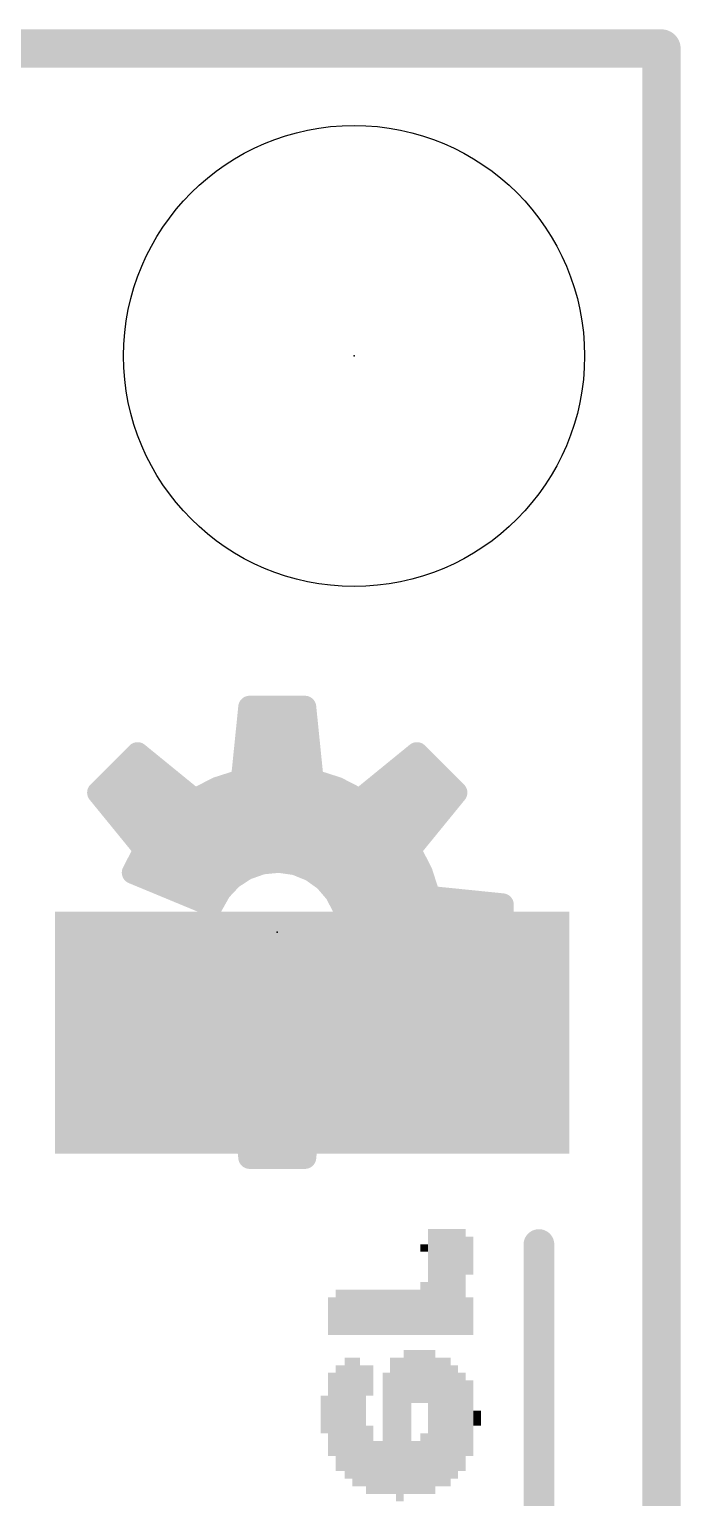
# Model space of a CAD drawing. Extents: x -30.7 to 55.9, y -16 to 25.5.
# Drawn here: x 21.22 to 25.53, y 15.82 to 25.53 of the extents above; entities that cross this region are included whole.
import ezdxf

# ---------------------------------------------------------------- set-up
doc = ezdxf.new("R2010")
doc.units = 0
for name, color, linetype in [('1', 12, 'CONTINUOUS'), ('16', 53, 'CONTINUOUS'), ('20', 53, 'CONTINUOUS'), ('21', 41, 'CONTINUOUS'), ('22', 40, 'CONTINUOUS'), ('23', 53, 'CONTINUOUS'), ('24', 53, 'CONTINUOUS')]:
    doc.layers.add(name, color=color, linetype=linetype)

# ---------------------------------------------------------------- blocks, each defined once
blk = doc.blocks.new('RECT')
blk.add_solid([(-0.5, -0.5), (0.5, -0.5), (-0.5, 0.5), (0.5, 0.5)])

msp = doc.modelspace()

# ---------------------------------------------------------------- linework, layer by layer
at = {"layer": '1', "const_width": 0.254}
for points in [[(25.4, 25.4), (0, 25.4)], [(25.4, 0), (25.4, 25.4)]]:
    msp.add_lwpolyline(points, dxfattribs=at)
at = {"layer": '1', "const_width": 0.127}
for points in [[(25.4635, 25.4, 1), (25.3365, 25.4)], [(25.4, 25.3365, 1), (25.4, 25.4635)]]:
    msp.add_lwpolyline(points, format="xyb", dxfattribs=at)
at = {"layer": '16', "const_width": 0.254}
for points in [[(25.4, 25.4), (0, 25.4)], [(25.4, 0), (25.4, 25.4)]]:
    msp.add_lwpolyline(points, dxfattribs=at)
at = {"layer": '16', "const_width": 0.127}
for points in [[(25.4635, 25.4, 1), (25.3365, 25.4)], [(25.4, 25.3365, 1), (25.4, 25.4635)]]:
    msp.add_lwpolyline(points, format="xyb", dxfattribs=at)
at = {"layer": '20', "const_width": 0.2032}
for points in [[(0, 25.4), (25.4, 25.4)], [(25.4, 25.4), (25.4, 0)]]:
    msp.add_lwpolyline(points, dxfattribs=at)
at = {"layer": '20', "const_width": 0.1016}
for points in [[(25.4508, 25.4, 1), (25.3492, 25.4)], [(25.4, 25.3492, 1), (25.4, 25.4508)]]:
    msp.add_lwpolyline(points, format="xyb", dxfattribs=at)
at = {"layer": '20'}
msp.add_circle((23.368, 23.368), 1.524, dxfattribs=at)
at = {"layer": '21', "const_width": 0.2032}
msp.add_lwpolyline([(24.59, 13.494), (24.59, 17.494)], dxfattribs=at)
at = {"layer": '21', "const_width": 0.1016}
msp.add_lwpolyline([(24.6408, 17.494, 1), (24.5392, 17.494)], format="xyb", dxfattribs=at)
at = {"layer": '22', "const_width": 0.15}
for points in [[(22.628, 20.5629), (22.6772, 21.0468)], [(22.6724, 21), (23.0476, 21)], [(22.6772, 21.0468), (23.0428, 21.0468)], [(23.0428, 21.0468), (23.092, 20.5629)], [(22.6572, 20.85), (23.0628, 20.85)], [(21.678, 20.4815), (21.9365, 20.74)], [(21.8965, 20.7), (21.9856, 20.7)], [(21.9365, 20.74), (22.3135, 20.4326)], [(22.6419, 20.7), (23.0781, 20.7)], [(23.4065, 20.4326), (23.7835, 20.74)], [(23.7344, 20.7), (23.8235, 20.7)], [(23.7835, 20.74), (24.042, 20.4815)], [(21.7465, 20.55), (22.1695, 20.55)], [(22.3135, 20.4326), (22.4653, 20.5108)], [(22.4653, 20.5108), (22.628, 20.5629)], [(22.5877, 20.55), (23.1323, 20.55)], [(23.092, 20.5629), (23.2547, 20.5108)], [(23.2547, 20.5108), (23.4065, 20.4326)], [(23.5505, 20.55), (23.9735, 20.55)], [(21.9854, 20.1045), (21.678, 20.4815)], [(24.042, 20.4815), (23.7346, 20.1045)], [(21.7445, 20.4), (23.9755, 20.4)], [(21.8668, 20.25), (23.8532, 20.25)], [(21.9072, 19.9527), (21.9854, 20.1045)], [(21.9831, 20.1), (23.7369, 20.1)], [(22.8702, 20.0265), (22.7585, 20.0156)], [(22.9813, 20.0107), (22.8702, 20.0265)], [(23.7346, 20.1045), (23.8128, 19.9527)], [(22.4269, 19.7374), (21.9072, 19.9527)], [(21.9137, 19.95), (22.6092, 19.95)], [(22.6527, 19.9783), (22.5587, 19.917)], [(22.7585, 20.0156), (22.6527, 19.9783)], [(23.0854, 19.9688), (22.9813, 20.0107)], [(23.1766, 19.9035), (23.0854, 19.9688)], [(23.1117, 19.95), (23.8137, 19.95)], [(23.8128, 19.9527), (23.8649, 19.79)], [(22.482, 19.8352), (22.4269, 19.7374)], [(22.5587, 19.917), (22.482, 19.8352)], [(23.2496, 19.8183), (23.1766, 19.9035)], [(22.2758, 19.8), (22.4622, 19.8)], [(23.3004, 19.7182), (23.2496, 19.8183)], [(23.2589, 19.8), (23.8617, 19.8)], [(23.8649, 19.79), (24.3488, 19.7408)], [(24.3488, 19.7408), (24.3488, 19.3752)], [(23.3258, 19.609), (23.3004, 19.7182)], [(23.3163, 19.65), (24.3488, 19.65)], [(23.3246, 19.4968), (23.3258, 19.609)], [(23.2968, 19.3881), (23.3246, 19.4968)], [(23.3247, 19.5), (24.3488, 19.5)], [(21.9072, 19.1633), (22.4269, 19.3786)], [(22.3579, 19.35), (22.4429, 19.35)], [(22.4269, 19.3786), (22.4807, 19.2824)], [(23.2439, 19.2891), (23.2968, 19.3881)], [(23.2764, 19.35), (24.101, 19.35)], [(24.3488, 19.3752), (23.8649, 19.326)], [(22.4807, 19.2824), (22.5555, 19.2015)], [(23.169, 19.2056), (23.2439, 19.2891)], [(23.8649, 19.326), (23.8128, 19.1633)], [(21.9854, 19.0115), (21.9072, 19.1633)], [(21.9958, 19.2), (22.5578, 19.2)], [(22.5555, 19.2015), (22.6472, 19.1403)], [(23.0764, 19.1422), (23.169, 19.2056)], [(23.1609, 19.2), (23.8246, 19.2)], [(23.8128, 19.1633), (23.7346, 19.0115)], [(21.9656, 19.05), (23.7544, 19.05)], [(22.6472, 19.1403), (22.7506, 19.1021)], [(22.7506, 19.1021), (22.86, 19.0892)], [(22.86, 19.0892), (22.9714, 19.1027)], [(22.9714, 19.1027), (23.0764, 19.1422)], [(21.678, 18.6345), (21.9854, 19.0115)], [(23.7346, 19.0115), (24.042, 18.6345)], [(21.8945, 18.9), (23.8255, 18.9)], [(21.7722, 18.75), (23.9478, 18.75)], [(22.3135, 18.6834), (21.9365, 18.376)], [(22.4653, 18.6052), (22.3135, 18.6834)], [(23.4065, 18.6834), (23.2547, 18.6052)], [(23.7835, 18.376), (23.4065, 18.6834)], [(21.9365, 18.376), (21.678, 18.6345)], [(21.7125, 18.6), (22.2112, 18.6)], [(22.628, 18.5531), (22.4653, 18.6052)], [(22.4815, 18.6), (23.2385, 18.6)], [(23.2547, 18.6052), (23.092, 18.5531)], [(23.5088, 18.6), (24.0075, 18.6)], [(24.042, 18.6345), (23.7835, 18.376)], [(22.6772, 18.0692), (22.628, 18.5531)], [(23.092, 18.5531), (23.0428, 18.0692)], [(21.8625, 18.45), (22.0273, 18.45)], [(22.6385, 18.45), (23.0815, 18.45)], [(23.6927, 18.45), (23.8575, 18.45)], [(22.6537, 18.3), (23.0663, 18.3)], [(22.669, 18.15), (23.051, 18.15)], [(23.0428, 18.0692), (22.6772, 18.0692)]]:
    msp.add_lwpolyline(points, dxfattribs=at)
at = {"layer": '22', "const_width": 0.075}
for points in [[(22.6724, 21.0375, 1), (22.6724, 20.9625)], [(22.6772, 21.0843, 1), (22.6772, 21.0093)], [(22.7145, 21.043, 1), (22.6399, 21.0506)], [(23.0801, 21.0506, 1), (23.0055, 21.043)], [(23.0428, 21.0093, 1), (23.0428, 21.0843)], [(23.0476, 20.9625, 1), (23.0476, 21.0375)], [(22.6572, 20.8875, 1), (22.6572, 20.8125)], [(23.0628, 20.8125, 1), (23.0628, 20.8875)], [(21.8965, 20.7375, 1), (21.8965, 20.6625)], [(21.9602, 20.7691, 1), (21.9128, 20.7109)], [(21.963, 20.7135, 1), (21.91, 20.7665)], [(21.9856, 20.6625, 1), (21.9856, 20.7375)], [(22.6419, 20.7375, 1), (22.6419, 20.6625)], [(23.0781, 20.6625, 1), (23.0781, 20.7375)], [(23.7344, 20.7375, 1), (23.7344, 20.6625)], [(23.81, 20.7665, 1), (23.757, 20.7135)], [(23.8072, 20.7109, 1), (23.7598, 20.7691)], [(23.8235, 20.6625, 1), (23.8235, 20.7375)], [(21.7465, 20.5875, 1), (21.7465, 20.5125)], [(22.1695, 20.5125, 1), (22.1695, 20.5875)], [(22.4539, 20.5465, 1), (22.4768, 20.4751)], [(22.4825, 20.4775, 1), (22.4482, 20.5442)], [(22.5877, 20.5875, 1), (22.5877, 20.5125)], [(22.5907, 20.5667, 1), (22.6653, 20.5591)], [(22.6394, 20.5272, 1), (22.6166, 20.5986)], [(23.1034, 20.5986, 1), (23.0806, 20.5272)], [(23.0547, 20.5591, 1), (23.1293, 20.5667)], [(23.1323, 20.5125, 1), (23.1323, 20.5875)], [(23.2718, 20.5442, 1), (23.2375, 20.4775)], [(23.2432, 20.4751, 1), (23.2661, 20.5465)], [(23.5505, 20.5875, 1), (23.5505, 20.5125)], [(23.9735, 20.5125, 1), (23.9735, 20.5875)], [(21.7071, 20.5052, 1), (21.6489, 20.4578)], [(21.6515, 20.508, 1), (21.7045, 20.455)], [(22.2963, 20.4659, 1), (22.3307, 20.3993)], [(22.2898, 20.4035, 1), (22.3372, 20.4617)], [(23.3828, 20.4617, 1), (23.4302, 20.4035)], [(23.3893, 20.3993, 1), (23.4237, 20.4659)], [(24.0711, 20.4578, 1), (24.0129, 20.5052)], [(24.0155, 20.455, 1), (24.0685, 20.508)], [(21.7445, 20.4375, 1), (21.7445, 20.3625)], [(23.9755, 20.3625, 1), (23.9755, 20.4375)], [(21.8668, 20.2875, 1), (21.8668, 20.2125)], [(23.8532, 20.2125, 1), (23.8532, 20.2875)], [(21.9831, 20.1375, 1), (21.9831, 20.0625)], [(22.0187, 20.0873, 1), (21.9521, 20.1217)], [(21.9563, 20.0808, 1), (22.0145, 20.1282)], [(22.8755, 20.0637, 1), (22.8649, 19.9894)], [(22.8738, 19.9892, 1), (22.8665, 20.0639)], [(23.7679, 20.1217, 1), (23.7013, 20.0873)], [(23.7055, 20.1282, 1), (23.7637, 20.0808)], [(23.7369, 20.0625, 1), (23.7369, 20.1375)], [(21.9216, 19.9873, 1), (21.8928, 19.9181)], [(21.8739, 19.9699, 1), (21.9405, 19.9355)], [(21.9137, 19.9875, 1), (21.9137, 19.9125)], [(22.6092, 19.9125, 1), (22.6092, 19.9875)], [(22.6402, 20.0137, 1), (22.6651, 19.943)], [(22.6731, 19.9469, 1), (22.6322, 20.0098)], [(22.7548, 20.0529, 1), (22.7622, 19.9782)], [(22.771, 19.9802, 1), (22.7461, 20.0509)], [(22.9952, 20.0455, 1), (22.9673, 19.9759)], [(22.976, 19.9735, 1), (22.9866, 20.0478)], [(23.1072, 19.9993, 1), (23.0635, 19.9384)], [(23.0714, 19.9341, 1), (23.0994, 20.0036)], [(23.1117, 19.9875, 1), (23.1117, 19.9125)], [(23.8485, 19.9641, 1), (23.7771, 19.9412)], [(23.7795, 19.9355, 1), (23.8462, 19.9698)], [(23.8137, 19.9125, 1), (23.8137, 19.9875)], [(22.4546, 19.8608, 1), (22.5093, 19.8095)], [(22.5146, 19.8168, 1), (22.4493, 19.8536)], [(22.5382, 19.9485, 1), (22.5792, 19.8856)], [(22.586, 19.8914, 1), (22.5313, 19.9427)], [(23.205, 19.9279, 1), (23.1481, 19.8791)], [(23.1547, 19.873, 1), (23.1984, 19.934)], [(22.2758, 19.8375, 1), (22.2758, 19.7625)], [(22.4125, 19.7028, 1), (22.4413, 19.772)], [(22.4622, 19.7625, 1), (22.4622, 19.8375)], [(23.2831, 19.8353, 1), (23.2162, 19.8014)], [(23.2212, 19.7939, 1), (23.2781, 19.8427)], [(23.2589, 19.8375, 1), (23.2589, 19.7625)], [(23.8687, 19.8273, 1), (23.8611, 19.7527)], [(23.8292, 19.7786, 1), (23.9006, 19.8014)], [(23.8617, 19.7625, 1), (23.8617, 19.8375)], [(24.3863, 19.7408, 1), (24.3113, 19.7408)], [(24.345, 19.7035, 1), (24.3526, 19.7781)], [(22.3942, 19.7558, 1), (22.4596, 19.719)], [(23.3369, 19.7268, 1), (23.2638, 19.7097)], [(23.2669, 19.7013, 1), (23.3338, 19.7352)], [(23.3163, 19.6875, 1), (23.3163, 19.6125)], [(24.3488, 19.6125, 1), (24.3488, 19.6875)], [(23.3633, 19.6086, 1), (23.2883, 19.6094)], [(23.2893, 19.6005, 1), (23.3624, 19.6175)], [(23.2871, 19.4972, 1), (23.3621, 19.4964)], [(23.3247, 19.5375, 1), (23.3247, 19.4625)], [(23.3609, 19.4875, 1), (23.2883, 19.5061)], [(24.3488, 19.4625, 1), (24.3488, 19.5375)], [(22.3579, 19.3875, 1), (22.3579, 19.3125)], [(22.4596, 19.3969, 1), (22.3942, 19.3603)], [(22.4413, 19.344, 1), (22.4125, 19.4132)], [(22.4429, 19.3125, 1), (22.4429, 19.3875)], [(23.2764, 19.3875, 1), (23.2764, 19.3125)], [(23.2604, 19.3974, 1), (23.3331, 19.3788)], [(23.3298, 19.3704, 1), (23.2637, 19.4058)], [(24.101, 19.3125, 1), (24.101, 19.3875)], [(24.3113, 19.3752, 1), (24.3863, 19.3752)], [(24.3526, 19.3379, 1), (24.345, 19.4125)], [(22.5083, 19.3079, 1), (22.4532, 19.257)], [(22.448, 19.2641, 1), (22.5135, 19.3008)], [(23.2108, 19.3068, 1), (23.277, 19.2714)], [(23.2718, 19.2641, 1), (23.216, 19.3141)], [(23.8611, 19.3633, 1), (23.8687, 19.2887)], [(23.9006, 19.3146, 1), (23.8292, 19.3374)], [(21.9405, 19.1805, 1), (21.8739, 19.1461)], [(21.8928, 19.1979, 1), (21.9216, 19.1287)], [(21.9958, 19.2375, 1), (21.9958, 19.1625)], [(22.5764, 19.2327, 1), (22.5347, 19.1703)], [(22.528, 19.1761, 1), (22.5831, 19.227)], [(22.5578, 19.1625, 1), (22.5578, 19.2375)], [(23.1609, 19.2375, 1), (23.1609, 19.1625)], [(23.1411, 19.2306, 1), (23.1969, 19.1805)], [(23.1902, 19.1746, 1), (23.1478, 19.2365)], [(23.8462, 19.1462, 1), (23.7795, 19.1805)], [(23.8246, 19.1625, 1), (23.8246, 19.2375)], [(21.9656, 19.0875, 1), (21.9656, 19.0125)], [(22.6601, 19.1755, 1), (22.6342, 19.1051)], [(22.6263, 19.1091, 1), (22.668, 19.1715)], [(22.755, 19.1394, 1), (22.7462, 19.0649)], [(22.7376, 19.067, 1), (22.7635, 19.1373)], [(22.8555, 19.1264, 1), (22.8645, 19.052)], [(22.8556, 19.052, 1), (22.8644, 19.1264)], [(22.9582, 19.1377, 1), (22.9846, 19.0676)], [(22.9759, 19.0654, 1), (22.9669, 19.1399)], [(23.0552, 19.1731, 1), (23.0976, 19.1112)], [(23.0896, 19.1071, 1), (23.0632, 19.1773)], [(23.7544, 19.0125, 1), (23.7544, 19.0875)], [(23.7771, 19.1748, 1), (23.8485, 19.1519)], [(21.9521, 18.9943, 1), (22.0187, 19.0287)], [(22.0145, 18.9878, 1), (21.9563, 19.0352)], [(23.7637, 19.0352, 1), (23.7055, 18.9878)], [(23.7013, 19.0287, 1), (23.7679, 18.9943)], [(21.8945, 18.9375, 1), (21.8945, 18.8625)], [(23.8255, 18.8625, 1), (23.8255, 18.9375)], [(21.7722, 18.7875, 1), (21.7722, 18.7125)], [(22.3307, 18.7167, 1), (22.2963, 18.6501)], [(22.3372, 18.6543, 1), (22.2898, 18.7125)], [(23.4302, 18.7125, 1), (23.3828, 18.6543)], [(23.4237, 18.6501, 1), (23.3893, 18.7167)], [(23.9478, 18.7125, 1), (23.9478, 18.7875)], [(21.7045, 18.661, 1), (21.6515, 18.608)], [(21.6489, 18.6582, 1), (21.7071, 18.6108)], [(21.7125, 18.6375, 1), (21.7125, 18.5625)], [(22.2112, 18.5625, 1), (22.2112, 18.6375)], [(22.4768, 18.6409, 1), (22.4539, 18.5695)], [(22.4815, 18.6375, 1), (22.4815, 18.5625)], [(22.4482, 18.5718, 1), (22.4825, 18.6385)], [(23.2375, 18.6385, 1), (23.2718, 18.5718)], [(23.2385, 18.5625, 1), (23.2385, 18.6375)], [(23.2661, 18.5695, 1), (23.2432, 18.6409)], [(23.5088, 18.6375, 1), (23.5088, 18.5625)], [(24.0075, 18.5625, 1), (24.0075, 18.6375)], [(24.0129, 18.6108, 1), (24.0711, 18.6582)], [(24.0685, 18.608, 1), (24.0155, 18.661)], [(22.6653, 18.5569, 1), (22.5907, 18.5493)], [(22.6166, 18.5174, 1), (22.6394, 18.5888)], [(23.0806, 18.5888, 1), (23.1034, 18.5174)], [(23.1293, 18.5493, 1), (23.0547, 18.5569)], [(21.8625, 18.4875, 1), (21.8625, 18.4125)], [(21.9128, 18.4051, 1), (21.9602, 18.3469)], [(22.0273, 18.4125, 1), (22.0273, 18.4875)], [(22.6385, 18.4875, 1), (22.6385, 18.4125)], [(23.0815, 18.4125, 1), (23.0815, 18.4875)], [(23.6927, 18.4875, 1), (23.6927, 18.4125)], [(23.7598, 18.3469, 1), (23.8072, 18.4051)], [(23.8575, 18.4125, 1), (23.8575, 18.4875)], [(21.91, 18.3495, 1), (21.963, 18.4025)], [(22.6537, 18.3375, 1), (22.6537, 18.2625)], [(23.0663, 18.2625, 1), (23.0663, 18.3375)], [(23.757, 18.4025, 1), (23.81, 18.3495)], [(22.669, 18.1875, 1), (22.669, 18.1125)], [(23.051, 18.1125, 1), (23.051, 18.1875)], [(22.6772, 18.1067, 1), (22.6772, 18.0317)], [(22.6399, 18.0654, 1), (22.7145, 18.073)], [(23.0055, 18.073, 1), (23.0801, 18.0654)], [(23.0428, 18.0317, 1), (23.0428, 18.1067)]]:
    msp.add_lwpolyline(points, format="xyb", dxfattribs=at)
at = {"layer": '23'}
msp.add_point((23.368, 23.368), dxfattribs=at)
at = {"layer": '24'}
msp.add_point((22.86, 19.558), dxfattribs=at)

# ---------------------------------------------------------------- block references
at = {"layer": '1', "xscale": 3.4, "yscale": 1.6}
msp.add_blockref('RECT', (23.09, 18.894), dxfattribs=at)
at = {"layer": '22', "rotation": 90}
for p, xscale, yscale in [((23.881, 17.246), 0.7, 0.05), ((23.931, 17.246), 0.7, 0.05), ((23.981, 17.246), 0.7, 0.05), ((24.031, 17.246), 0.7, 0.05), ((24.081, 17.246), 0.7, 0.05), ((23.831, 17.471), 0.05, 0.05), ((24.131, 17.421), 0.25, 0.05), ((23.276, 17.046), 0.3, 0.06), ((23.331, 17.046), 0.3, 0.05), ((23.381, 17.046), 0.3, 0.05), ((23.421, 17.046), 0.3, 0.05), ((23.471, 17.046), 0.3, 0.05), ((23.526, 17.046), 0.3, 0.06), ((23.581, 17.046), 0.3, 0.05), ((23.631, 17.046), 0.3, 0.05), ((23.671, 17.046), 0.3, 0.05), ((23.721, 17.046), 0.3, 0.05), ((23.776, 17.046), 0.3, 0.06), ((23.831, 17.071), 0.35, 0.05), ((23.221, 17.021), 0.25, 0.05), ((24.131, 17.021), 0.25, 0.05), ((23.721, 16.321), 0.95, 0.05), ((23.776, 16.621), 0.35, 0.06), ((23.831, 16.621), 0.35, 0.05), ((23.881, 16.321), 0.95, 0.05), ((23.276, 16.346), 0.7, 0.06), ((23.331, 16.346), 0.8, 0.05), ((23.381, 16.321), 0.85, 0.05), ((23.421, 16.296), 0.8, 0.05), ((23.471, 16.596), 0.2, 0.05), ((23.631, 16.296), 0.9, 0.05), ((23.671, 16.271), 0.95, 0.05), ((23.931, 16.321), 0.85, 0.05), ((23.981, 16.321), 0.85, 0.05), ((24.031, 16.321), 0.75, 0.05), ((23.221, 16.371), 0.55, 0.05), ((23.581, 16.246), 0.8, 0.05), ((24.081, 16.321), 0.65, 0.05), ((24.131, 16.346), 0.5, 0.05), ((23.171, 16.371), 0.25, 0.05), ((24.181, 16.346), 0.1, 0.05), ((23.471, 16.071), 0.45, 0.05), ((23.831, 16.046), 0.4, 0.05), ((23.526, 16.021), 0.35, 0.06), ((23.776, 16.021), 0.35, 0.06)]:
    msp.add_blockref('RECT', p, dxfattribs=dict(at, xscale=xscale, yscale=yscale))

doc.saveas('drawing.dxf')
